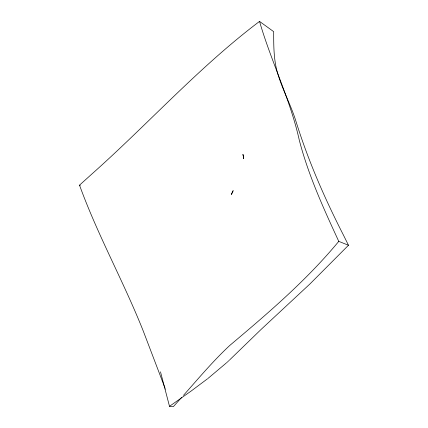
<?xml version="1.0" encoding="UTF-8"?>
<svg xmlns="http://www.w3.org/2000/svg" width="428" height="428" viewBox="0 0 428 428"><rect width="100%" height="100%" fill="white"/><g stroke="black" fill="none" stroke-linecap="round" stroke-linejoin="round"><path stroke-width="0.64" d="M183.478 395.354C198.555 378.379 213.181 360.89 229.825 345.407C268.265 313.012 306.63 280.281 338.767 241.36C323.595 208.522 308.411 175.368 299.306 140.224C290.248 99.243 271.133 61.589 259.534 21.4C198.918 67.142 148.136 124.045 91.522 174.33L79.517 185.158C97.675 235.261 123.799 281.881 143.385 331.358L165.01 388.089M181.67 397.403L173.388 406.6L169.504 406.322L160.484 371.809M259.534 21.4L273.695 31.656C273.674 46.047 273.62 60.701 278.029 74.574C282.817 90.399 290.847 105.015 295.796 120.798C308.026 160.34 324.649 198.357 343.475 235.165L348.483 245.26L309.958 283.941L261.246 329.282L229.873 359.691M229.451 360.087L229.023 360.483M228.6 360.879L227.958 361.473M227.53 361.869L226.669 362.66M226.235 363.056L208.083 378.352M207.585 378.743L191.295 390.935L169.504 406.322M338.767 241.36L348.483 245.26M79.517 185.158L80.261 185.608M165.352 388.902L165.47 389.175M243.27 155.717L243.602 157.237L243.371 158.772L243.452 156.851L242.927 154.347L243.297 155.792M231.655 193.681L231.425 194.547L233.174 190.642L231.655 193.681"/></g></svg>
